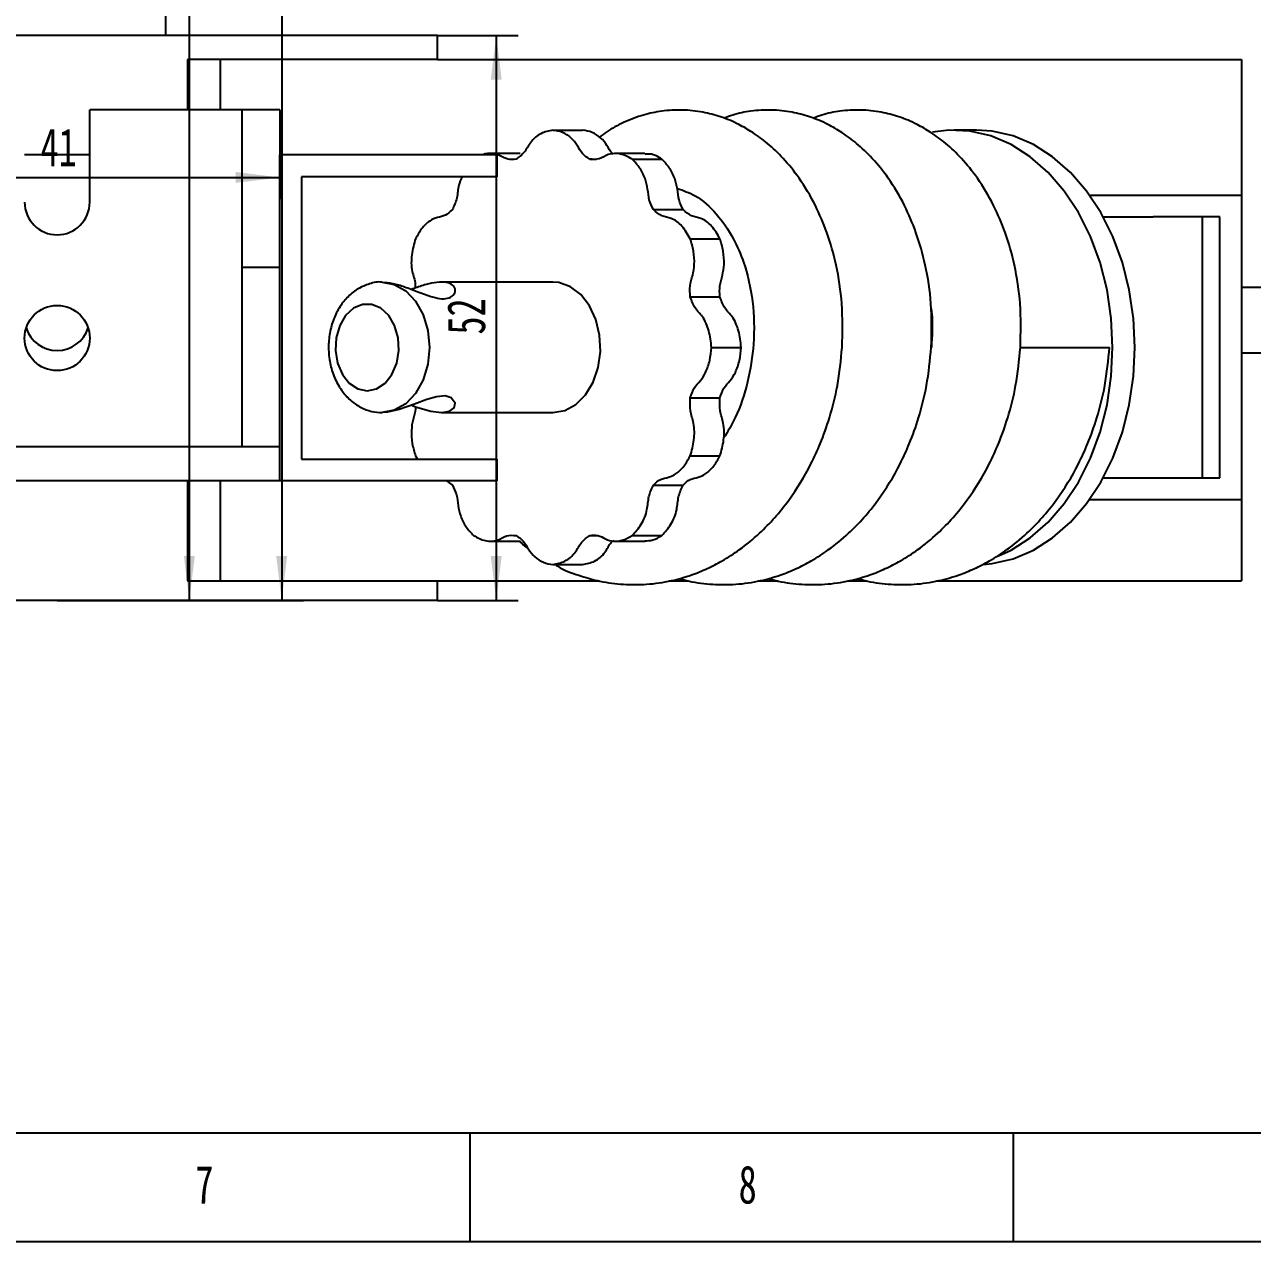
# Model space of a CAD drawing. Header units: millimetres. Extents: x 0 to 1189, y -577 to 841.
# Drawn here: x 311 to 424, y 0 to 112 of the extents above; entities that cross this region are included whole.
import ezdxf

# ---------------------------------------------------------------- set-up
doc = ezdxf.new("R2010")
doc.units = ezdxf.units.MM
doc.layers.add('10', color=7, linetype='Continuous')
doc.layers.add('5', color=7, linetype='Continuous')
doc.styles.add('SLDTEXTSTYLE5', font='TXT', dxfattribs={"width": 0.7})
doc.dimstyles.new('SLDDIMSTYLE1', dxfattribs={"dimtxt": 3.5, "dimasz": 4.08, "dimexe": 0, "dimexo": 0.0625, "dimgap": 0.875, "dimtad": 2, "dimrnd": 1e-09, "dimzin": 12, "dimdsep": 46, "dimtxsty": 'SLDTEXTSTYLE5', "dimsah": 1, "dimcen": 0.09, "dimadec": 0, "dimazin": 3, "dimtfac": 1, "dimtofl": 0, "dimtmove": 0, "dimatfit": 3, "dimfxl": 0, "dimfrac": 2, "dimtolj": 1, "dimtzin": 12, "dimarcsym": 0})

# ---------------------------------------------------------------- blocks, each defined once
blk = doc.blocks.new('_D_12')
at = {"layer": '10'}
for p, q in [((349, 111), (356.41, 111)), ((354.41, 111), (354.41, 59)), ((349, 59), (356.41, 59))]:
    blk.add_line(p, q, dxfattribs=at)
for points in [[(354.41, 111), (353.9, 106.92), (354.91, 106.92)], [(354.41, 59), (354.91, 63.08), (353.9, 63.08)]]:
    blk.add_solid(points, dxfattribs=at)
at = {"layer": '10', "insert": (349.89, 83.46), "char_height": 3.5, "attachment_point": 1, "rotation": 90, "style": 'SLDTEXTSTYLE5'}
blk.add_mtext('52', dxfattribs=at)
blk = doc.blocks.new('_D_32')
at = {"layer": '10'}
for p, q in [((293.5, 104.14), (293.5, 95.92)), ((334.5, 104.14), (334.5, 95.92)), ((293.5, 97.92), (334.5, 97.92))]:
    blk.add_line(p, q, dxfattribs=at)
for points in [[(293.5, 97.92), (297.58, 97.42), (297.58, 98.43)], [(334.5, 97.92), (330.42, 98.43), (330.42, 97.42)]]:
    blk.add_solid(points, dxfattribs=at)
at = {"layer": '10', "insert": (312.46, 102.44), "char_height": 3.5, "attachment_point": 1, "style": 'SLDTEXTSTYLE5'}
blk.add_mtext('41', dxfattribs=at)
blk = doc.blocks.new('_D_38')
at = {"layer": '10'}
for p, q in [((314, 228), (328.16, 228)), ((326.16, 228), (326.16, 59)), ((314, 59), (328.16, 59))]:
    blk.add_line(p, q, dxfattribs=at)
for points in [[(326.16, 228), (325.66, 223.92), (326.67, 223.92)], [(326.16, 59), (326.67, 63.08), (325.66, 63.08)]]:
    blk.add_solid(points, dxfattribs=at)
at = {"layer": '10', "insert": (321.65, 141.2), "char_height": 3.5, "attachment_point": 1, "rotation": 90, "style": 'SLDTEXTSTYLE5'}
blk.add_mtext('169', dxfattribs=at)
blk = doc.blocks.new('_D_41')
at = {"layer": '10'}
for p, q in [((314, 228), (336.66, 228)), ((334.66, 228), (334.66, 59)), ((314, 59), (336.66, 59))]:
    blk.add_line(p, q, dxfattribs=at)
for points in [[(334.66, 228), (334.16, 223.92), (335.17, 223.92)], [(334.66, 59), (335.17, 63.08), (334.16, 63.08)]]:
    blk.add_solid(points, dxfattribs=at)
at = {"layer": '10', "insert": (330.15, 141.2), "char_height": 3.5, "attachment_point": 1, "rotation": 90, "style": 'SLDTEXTSTYLE5'}
blk.add_mtext('169', dxfattribs=at)

msp = doc.modelspace()

# ---------------------------------------------------------------- linework, layer by layer
at = {"color": 7, "linetype": 'Continuous', "lineweight": 25}
for p, q in [((323.99872, 110.99518), (323.99872, 112.99518)), ((348.99872, 110.99518), (278.99872, 110.99518)), ((348.99872, 108.78771), (348.99872, 110.99518)), ((348.99872, 108.78771), (325.99872, 108.78771)), ((325.99872, 108.78771), (325.99872, 104.14452)), ((328.99872, 108.78771), (328.99872, 104.14452)), ((348.99872, 108.78771), (422.99872, 108.78771)), ((422.99872, 108.78771), (422.99872, 96.28771)), ((316.99872, 95.64452), (316.99872, 104.14452)), ((330.99872, 104.14452), (316.99872, 104.14452)), ((334.49872, 104.14452), (330.99872, 104.14452)), ((330.99872, 104.14452), (330.99872, 89.63411)), ((334.49872, 104.14452), (334.49872, 99.99518)), ((359.61987, 102.28772), (362.35463, 102.28772)), ((398.59017, 102.28772), (396.5391, 102.28772)), ((316.99872, 99.99518), (310.99872, 99.99518)), ((354.49872, 99.99518), (334.49872, 99.99518)), ((334.49872, 69.99519), (334.49872, 99.99518)), ((356.61247, 100.12541), (353.87771, 100.12541)), ((354.49872, 97.99518), (354.49872, 99.99518)), ((363.00676, 99.60822), (363.62719, 99.60822)), ((368.09678, 100.12541), (365.36202, 100.12541)), ((366.9176, 99.60822), (369.65236, 99.60822)), ((336.49872, 97.99518), (336.49872, 71.99518)), ((354.49872, 97.99518), (336.49872, 97.99518)), ((409.01342, 96.28771), (422.99872, 96.28771)), ((422.99872, 96.28771), (422.99872, 68.28771)), ((368.87302, 94.96721), (371.60778, 94.96721)), ((410.26655, 94.28771), (414.87542, 94.28771)), ((420.99872, 94.28771), (414.87542, 94.28771)), ((419.37735, 94.28771), (419.37735, 70.28772)), ((420.99872, 70.28772), (420.99872, 94.28771)), ((372.25991, 92.28772), (374.99466, 92.28772)), ((334.49872, 89.63411), (330.99872, 89.63411)), ((330.99872, 89.63411), (330.99872, 73.14452)), ((359.61987, 88.28772), (349.33345, 88.28772)), ((424.99873, 87.78772), (422.99872, 87.78772)), ((372.25991, 86.92873), (374.99466, 86.92873)), ((374.21533, 82.28771), (376.95008, 82.28771)), ((422.99872, 81.78771), (424.99873, 81.78771)), ((372.25991, 77.6467), (374.99466, 77.6467)), ((349.36452, 76.28771), (359.61987, 76.28771)), ((330.99872, 73.14452), (296.99872, 73.14452)), ((334.49872, 73.14452), (330.99872, 73.14452)), ((336.49872, 71.99518), (354.49872, 71.99518)), ((346.97983, 72.28771), (347.17533, 71.99518)), ((354.49872, 69.99519), (354.49872, 71.99518)), ((372.25991, 72.28771), (374.99466, 72.28771)), ((410.26655, 70.28772), (414.87542, 70.28772)), ((414.87542, 70.28772), (420.99872, 70.28772)), ((334.49872, 69.99519), (293.49872, 69.99519)), ((325.99872, 69.99519), (325.99872, 60.78771)), ((328.99872, 69.99519), (328.99872, 60.78771)), ((354.49872, 69.99519), (334.49872, 69.99519)), ((349.83882, 69.99519), (350.36672, 69.60822)), ((368.87302, 69.60822), (371.60778, 69.60822)), ((409.01342, 68.28771), (422.99872, 68.28771)), ((422.99872, 68.28771), (422.99872, 60.78771)), ((353.87771, 64.45002), (356.61247, 64.45002)), ((363.00676, 64.96721), (363.77052, 64.96721)), ((365.36202, 64.45002), (368.09678, 64.45002)), ((366.9176, 64.96721), (369.65236, 64.96721)), ((359.61987, 62.28772), (362.35463, 62.28772)), ((325.99872, 60.78771), (348.99872, 60.78771)), ((348.99872, 58.99519), (348.99872, 60.78771)), ((348.99872, 60.78771), (363.90465, 60.78771)), ((370.3184, 60.78771), (372.10893, 60.78771)), ((378.52268, 60.78771), (380.3132, 60.78771)), ((386.72696, 60.78771), (388.51748, 60.78771)), ((394.93122, 60.78771), (422.99872, 60.78771)), ((348.99872, 58.99519), (278.99872, 58.99519))]:
    msp.add_line(p, q, dxfattribs=at)
at = {"color": 7, "linetype": 'Continuous', "lineweight": 25, "flags": 128}
for points in [[(411.13457, 82.28771), (411.00433, 84.95346), (410.61598, 87.57162), (409.9764, 90.0955), (409.09706, 92.48005), (407.99361, 94.68271), (406.68575, 96.66419), (405.19683, 98.38912), (403.55341, 99.82671), (401.78482, 100.95133), (399.92262, 101.74288), (398.00004, 102.18727), (396.05139, 102.27655), (394.56476, 102.10389)], [(413.18564, 82.28771), (413.0554, 84.95346), (412.66705, 87.57162), (412.02748, 90.0955), (411.14813, 92.48005), (410.04468, 94.68271), (408.73682, 96.66419), (407.2479, 98.38912), (405.60448, 99.82671), (403.83589, 100.95133), (401.97369, 101.74288), (400.05111, 102.18727), (398.59017, 102.28772)], [(343.89501, 88.28772), (345.02829, 88.08327), (346.08433, 87.48387), (346.99118, 86.53036), (347.68703, 85.28771), (348.12445, 83.84063), (348.27365, 82.28771), (348.12445, 80.7348), (347.68703, 79.28771), (346.99118, 78.04508), (346.08433, 77.09156), (345.02829, 76.49216), (343.89501, 76.28771)], [(359.61987, 76.28771), (360.70879, 76.47621), (361.72929, 77.02987), (362.61725, 77.9139), (363.31688, 79.07276), (363.7842, 80.43361), (363.98986, 81.91097), (363.92095, 83.412), (363.58178, 84.84239), (362.99367, 86.11226), (362.19357, 87.14182), (361.23176, 87.86637), (360.16866, 88.24041), (359.61987, 88.28772)], [(342.52763, 78.28771), (343.38805, 78.46542), (344.17201, 78.98276), (344.80987, 79.79376), (345.24494, 80.82635), (345.43856, 81.98879), (345.37354, 83.1778), (345.05564, 84.28772), (344.51312, 85.21992), (343.79418, 85.89159), (342.9627, 86.24304), (342.09256, 86.24304), (341.26109, 85.89159), (340.54214, 85.21992), (339.99962, 84.28772), (339.68173, 83.1778), (339.61671, 81.98879), (339.81032, 80.82635), (340.24539, 79.79376), (340.88325, 78.98276), (341.66722, 78.46542), (342.52763, 78.28771)], [(399.21297, 62.30593), (400.05111, 62.38816), (401.97369, 62.83254), (403.83589, 63.6241), (405.60448, 64.74872), (407.2479, 66.18631), (408.73682, 67.91124), (410.04468, 69.89272), (411.14813, 72.09538), (412.02748, 74.47993), (412.66705, 77.00381), (413.0554, 79.62198), (413.18564, 82.28771)], [(400.64111, 63.09383), (401.78482, 63.6241), (403.55341, 64.74872), (405.19683, 66.18631), (406.68575, 67.91124), (407.99361, 69.89272), (409.09706, 72.09538), (409.9764, 74.47993), (410.61598, 77.00381), (411.00433, 79.62198), (411.13457, 82.28771)], [(402.67217, 82.28821), (402.65424, 82.28822), (403.01731, 82.28826), (403.94894, 82.28832), (405.30733, 82.28837), (406.88567, 82.28841), (408.44367, 82.28844), (409.74414, 82.28845), (410.5891, 82.28844), (410.83213, 82.28841)], [(346.62372, 76.95348), (346.97474, 76.82098), (348.39107, 76.4029), (349.36452, 76.28771), (350.1043, 76.40502), (350.52567, 76.71484), (350.61785, 77.16355), (350.25774, 77.64389), (349.69212, 77.81038), (348.9026, 77.73586), (348.024, 77.47332), (346.8916, 77.04617), (345.48358, 76.55895), (344.41451, 76.32417), (343.89501, 76.28771), (343.89501, 76.28771)]]:
    msp.add_lwpolyline(points, dxfattribs=at)
at = {"color": 7, "linetype": 'Continuous', "lineweight": 25}
msp.add_circle((313.99872, 83.14452), 3, dxfattribs=at)
for centre, start, end in [((313.99872, 95.64452), 180, 0), ((313.99872, 84.99518), 197.9654645, 342.0345353)]:
    msp.add_arc(centre, 3, start, end, dxfattribs=at)
for points, knots in [([(386.23918, 82.28841), (386.26874, 83.63573), (386.32517, 86.20832), (385.77109, 89.76731), (384.91546, 92.78764), (383.77423, 95.4781), (382.41786, 97.76106), (380.89914, 99.64672), (379.45264, 101.02611), (378.07718, 102.04717), (376.63235, 102.88252), (375.09809, 103.52729), (373.3554, 103.98412), (371.53331, 104.17828), (369.69145, 104.07254), (367.87348, 103.68952), (366.17981, 103.03812), (364.82273, 102.32996), (364.13309, 101.79626), (363.91307, 101.626)], [0, 0, 0, 0, 0.093535371, 0.178598587, 0.254875537, 0.322850861, 0.399461235, 0.462571119, 0.51803616, 0.565900888, 0.608111669, 0.660566471, 0.708854212, 0.764493754, 0.819750216, 0.869376452, 0.926277569, 0.976480187, 1, 1, 1, 1]), ([(394.44346, 82.28841), (394.47302, 83.63573), (394.52945, 86.20832), (393.97538, 89.76731), (393.11971, 92.78764), (391.97852, 95.4781), (390.62214, 97.76106), (389.10343, 99.64672), (387.65692, 101.0261), (386.28146, 102.04718), (384.83663, 102.88247), (383.30231, 103.52746), (381.55985, 103.98349), (379.73684, 104.18101), (377.89836, 104.06294), (376.43332, 103.791), (375.63514, 103.4712), (375.37029, 103.36508)], [0, 0, 0, 0, 0.104623209, 0.199769959, 0.285088943, 0.361122114, 0.446813919, 0.517404953, 0.579444911, 0.632983604, 0.680198504, 0.738871385, 0.792883086, 0.855118231, 0.916924768, 0.97243393, 1, 1, 1, 1]), ([(402.64773, 82.28841), (402.67729, 83.63573), (402.73372, 86.20832), (402.17964, 89.76731), (401.324, 92.78765), (400.18278, 95.4781), (398.82641, 97.76106), (397.30769, 99.64672), (395.86119, 101.0261), (394.48572, 102.04718), (393.04091, 102.88248), (391.50659, 103.52746), (389.76411, 103.98349), (387.94111, 104.18101), (386.10263, 104.06294), (384.6376, 103.791), (383.83942, 103.4712), (383.57457, 103.36508)], [0, 0, 0, 0, 0.10462325, 0.199769975, 0.285088938, 0.361122262, 0.446814083, 0.517405131, 0.579445102, 0.632983805, 0.680198443, 0.738871336, 0.792883229, 0.855118503, 0.916925052, 0.972433925, 1, 1, 1, 1]), ([(359.61987, 102.28772), (359.24537, 102.20884), (358.5002, 102.0519), (357.56739, 101.29095), (357.02846, 100.1637), (356.49757, 99.79298), (356.23298, 99.60822)], [0, 0, 0, 0, 0.28227995, 0.561683733, 0.781547442, 1, 1, 1, 1]), ([(363.00676, 99.60822), (362.77577, 99.75299), (362.31436, 100.04219), (361.87947, 100.90388), (361.2827, 101.62979), (360.50361, 102.12294), (359.91465, 102.23275), (359.61987, 102.28772)], [0, 0, 0, 0, 0.186140606, 0.371831372, 0.557475755, 0.778510364, 1, 1, 1, 1]), ([(365.18217, 100.04353), (365.15143, 100.06619), (364.90085, 100.25091), (364.62398, 100.92012), (364.01431, 101.62453), (363.23921, 102.12435), (362.64969, 102.23322), (362.35463, 102.28772)], [0, 0, 0, 0, 0.030918654, 0.252024976, 0.473076069, 0.736267129, 1, 1, 1, 1]), ([(356.23298, 99.60822), (355.98018, 99.57505), (355.47518, 99.5088), (354.78321, 99.96132), (354.0053, 100.16404), (353.42764, 100.14354), (353.13669, 100.00116), (353.12446, 99.99518)], [0, 0, 0, 0, 0.236155553, 0.47174413, 0.707271566, 0.987698919, 1, 1, 1, 1]), ([(366.9176, 99.60822), (366.5645, 99.7965), (365.8619, 100.17114), (364.7764, 100.15124), (363.89834, 99.54427), (363.30332, 99.58695), (363.00676, 99.60822)], [0, 0, 0, 0, 0.2822806548, 0.5616848596, 0.7815483957, 1, 1, 1, 1]), ([(368.87302, 94.96721), (368.7258, 95.25084), (368.43172, 95.81743), (368.36953, 96.86163), (368.11759, 97.89916), (367.62281, 98.86003), (367.15283, 99.35865), (366.9176, 99.60822)], [0, 0, 0, 0, 0.186139786, 0.371832081, 0.557475386, 0.778510743, 1, 1, 1, 1]), ([(369.65236, 99.60822), (369.29881, 99.82485), (368.79678, 100.13246), (368.25799, 100.07051), (368.09864, 100.05218)], [0, 0, 0, 0, 0.704243823, 1, 1, 1, 1]), ([(371.60778, 94.96721), (371.46056, 95.25084), (371.16648, 95.81743), (371.10429, 96.86163), (370.85235, 97.89916), (370.35757, 98.86003), (369.88759, 99.35865), (369.65236, 99.60822)], [0, 0, 0, 0, 0.186139751, 0.371832202, 0.55747547, 0.778510785, 1, 1, 1, 1]), ([(351.2681, 97.99518), (351.14966, 97.74044), (350.87114, 97.14138), (350.86078, 95.98731), (350.53105, 95.30651), (350.36672, 94.96721)], [0, 0, 0, 0, 0.2706686518, 0.636508222, 1, 1, 1, 1]), ([(371.05794, 96.92029), (371.62049, 96.72379), (372.91032, 96.27325), (374.69978, 94.66303), (376.18752, 92.52886), (377.36032, 89.81039), (378.10982, 86.5479), (378.20548, 82.74474), (377.61427, 79.10628), (376.66898, 76.12591), (375.70995, 74.5422), (375.33135, 73.91698)], [0, 0, 0, 0, 0.0913683256, 0.2094935227, 0.3274658974, 0.4179905204, 0.5522919815, 0.6869508355, 0.8050490195, 0.9230378177, 1, 1, 1, 1]), ([(350.36672, 94.96721), (350.15973, 94.76548), (349.74625, 94.36251), (348.98421, 94.27729), (348.22706, 93.93204), (347.52584, 93.25406), (347.16196, 92.61005), (346.97983, 92.28772)], [0, 0, 0, 0, 0.186139983, 0.371832154, 0.557475476, 0.77851002, 1, 1, 1, 1]), ([(372.25991, 92.28772), (372.02282, 92.69269), (371.55104, 93.49852), (370.60372, 94.22503), (369.62182, 94.30094), (369.12209, 94.7456), (368.87302, 94.96721)], [0, 0, 0, 0, 0.282280085, 0.56168305, 0.781546306, 1, 1, 1, 1]), ([(374.99466, 92.28772), (374.75757, 92.69269), (374.2858, 93.49852), (373.33848, 94.22503), (372.35658, 94.30094), (371.85684, 94.7456), (371.60778, 94.96721)], [0, 0, 0, 0, 0.282279835, 0.561683217, 0.781546799, 1, 1, 1, 1]), ([(346.97983, 92.28772), (346.84382, 91.80424), (346.57317, 90.84221), (346.56864, 89.34967), (346.96551, 88.40794), (346.96149, 87.87358), (346.96053, 87.74486)], [0, 0, 0, 0, 0.331581095, 0.659782428, 0.918045539, 1, 1, 1, 1]), ([(372.25991, 86.92873), (372.23591, 87.27523), (372.18797, 87.96739), (372.51513, 88.91431), (372.67551, 89.98546), (372.59764, 91.15659), (372.37257, 91.91041), (372.25991, 92.28772)], [0, 0, 0, 0, 0.186139288, 0.371831879, 0.5574746, 0.77850897, 1, 1, 1, 1]), ([(374.99466, 86.92873), (374.97067, 87.27523), (374.92273, 87.96739), (375.24989, 88.91431), (375.41027, 89.98546), (375.3324, 91.15659), (375.10732, 91.91041), (374.99466, 92.28772)], [0, 0, 0, 0, 0.1861392211, 0.3718317531, 0.5574744143, 0.7785087134, 1, 1, 1, 1]), ([(343.89286, 88.28656), (343.89018, 88.28694), (343.50956, 88.34132), (342.74242, 88.15398), (341.68988, 87.72537), (340.76542, 87.00043), (339.9973, 86.05639), (339.41416, 84.90883), (339.05033, 83.60888), (338.93281, 82.22211), (339.07562, 80.82326), (339.48204, 79.48538), (340.12428, 78.32495), (340.95003, 77.3996), (341.89561, 76.74537), (342.89761, 76.35486), (343.57917, 76.30898), (343.89501, 76.28771)], [0, 0, 0, 0, 0.000494919, 0.070365483, 0.138950732, 0.207966037, 0.278876529, 0.352130184, 0.427194544, 0.503272761, 0.580026987, 0.657599307, 0.736119558, 0.806816931, 0.875406296, 0.942263634, 1, 1, 1, 1]), ([(343.89501, 88.28772), (344.21268, 88.26357), (344.84695, 88.21536), (346.01215, 87.86512), (347.26682, 87.38669), (348.44417, 86.92968), (349.4298, 86.72037), (350.09763, 86.80261), (350.52801, 87.10724), (350.69728, 87.56453), (350.48191, 88.02153), (349.86052, 88.29082), (348.99169, 88.3031), (347.94684, 88.08606), (347.13689, 87.81995), (346.6951, 87.65112), (346.62278, 87.62349)], [0, 0, 0, 0, 0.074741664, 0.149228496, 0.230128653, 0.323650775, 0.390091917, 0.456742924, 0.520585423, 0.597476583, 0.690821445, 0.765829137, 0.841074634, 0.911107774, 0.985450219, 1, 1, 1, 1]), ([(374.21533, 82.28771), (374.15777, 82.80088), (374.04324, 83.82198), (373.48792, 85.1002), (372.66528, 85.83869), (372.39475, 86.56617), (372.25991, 86.92873)], [0, 0, 0, 0, 0.282280406, 0.561683652, 0.781546851, 1, 1, 1, 1]), ([(376.95008, 82.28771), (376.89253, 82.80088), (376.778, 83.82198), (376.22267, 85.1002), (375.40004, 85.8387), (375.1295, 86.56617), (374.99466, 86.92873)], [0, 0, 0, 0, 0.282280165, 0.561683908, 0.781546349, 1, 1, 1, 1]), ([(394.41321, 85.9398), (394.43842, 85.76238), (394.60443, 84.59365), (394.51971, 83.34625), (394.44786, 82.28821)], [0, 0, 0, 0, 0.151806107, 1, 1, 1, 1]), ([(359.83913, 62.28772), (359.99075, 62.19107), (360.74623, 61.70949), (362.14148, 61.24633), (364.08652, 60.69891), (366.10201, 60.43201), (368.31114, 60.43665), (370.41346, 60.74491), (372.26497, 61.27456), (373.82337, 61.90504), (375.30169, 62.66775), (376.93054, 63.72078), (379.062, 65.47034), (381.35495, 68.06282), (383.12119, 70.95469), (384.30629, 73.54435), (385.1547, 75.94268), (385.90763, 78.9139), (386.12339, 81.10993), (386.23918, 82.28841)], [0, 0, 0, 0, 0.0140613326, 0.0700640573, 0.116994018, 0.1760801976, 0.2331311074, 0.2949549673, 0.3464478608, 0.3868614331, 0.42823087, 0.4778751503, 0.5387764322, 0.6403603169, 0.7358390083, 0.7847198548, 0.8446617299, 0.9166394011, 1, 1, 1, 1]), ([(371.23594, 61.02034), (371.5404, 60.93407), (372.55431, 60.64675), (374.30734, 60.43772), (376.5151, 60.43499), (378.61781, 60.74529), (380.46923, 61.27449), (382.02765, 61.90506), (383.50596, 62.66774), (385.13483, 63.72078), (387.26626, 65.47035), (389.55923, 68.06281), (391.32547, 70.95469), (392.51057, 73.54435), (393.35899, 75.94268), (394.11189, 78.9139), (394.32767, 81.10993), (394.44346, 82.28841)], [0, 0, 0, 0, 0.02791458, 0.092961486, 0.155767632, 0.223828735, 0.280516421, 0.325006745, 0.370549849, 0.425202255, 0.492247103, 0.604079203, 0.709189968, 0.763002007, 0.828990933, 0.90822977, 1, 1, 1, 1]), ([(372.25991, 77.6467), (372.36556, 77.96322), (372.5766, 78.59549), (373.20545, 79.1914), (373.7352, 80.00916), (374.09508, 81.07674), (374.17522, 81.88378), (374.21533, 82.28771)], [0, 0, 0, 0, 0.1861395, 0.371831942, 0.557476064, 0.778510119, 1, 1, 1, 1]), ([(374.99466, 77.6467), (375.10031, 77.96322), (375.31136, 78.59549), (375.9402, 79.1914), (376.46994, 80.00916), (376.82984, 81.07673), (376.90997, 81.88378), (376.95008, 82.28771)], [0, 0, 0, 0, 0.18613999, 0.371831699, 0.557475824, 0.778510298, 1, 1, 1, 1]), ([(379.44022, 61.02034), (379.74467, 60.93407), (380.75859, 60.64675), (382.5116, 60.43772), (384.71938, 60.43499), (386.82208, 60.74529), (388.6735, 61.27449), (390.23191, 61.90506), (391.71023, 62.66774), (393.33909, 63.72078), (395.47055, 65.47034), (397.7635, 68.06282), (399.52974, 70.95469), (400.71484, 73.54436), (401.56325, 75.94268), (402.31618, 78.9139), (402.53194, 81.10993), (402.64773, 82.28841)], [0, 0, 0, 0, 0.027914582, 0.092961419, 0.155767813, 0.223828587, 0.280516277, 0.325006693, 0.370549714, 0.425202208, 0.492247254, 0.604079124, 0.709189946, 0.763001952, 0.828990883, 0.908229818, 1, 1, 1, 1]), ([(387.6445, 61.02034), (387.94896, 60.93407), (388.96286, 60.64675), (390.71589, 60.43772), (392.92365, 60.43499), (395.02636, 60.74528), (396.87778, 61.27449), (398.43619, 61.90506), (399.91452, 62.66775), (401.54337, 63.72078), (403.67481, 65.47035), (405.96778, 68.06281), (407.73402, 70.95469), (408.91912, 73.54436), (409.76753, 75.94268), (410.52046, 78.9139), (410.73622, 81.10993), (410.85201, 82.28841)], [0, 0, 0, 0, 0.027914629, 0.092961376, 0.155767482, 0.223828593, 0.28051624, 0.325006657, 0.370549679, 0.425202176, 0.492247031, 0.604079144, 0.70918992, 0.763001928, 0.828990889, 0.908229814, 1, 1, 1, 1]), ([(372.25991, 72.28771), (372.39731, 72.77156), (372.6707, 73.73433), (372.65619, 75.22178), (372.21324, 76.42496), (372.24439, 77.24033), (372.25991, 77.6467)], [0, 0, 0, 0, 0.282280425, 0.561683865, 0.78154772, 1, 1, 1, 1]), ([(374.99466, 72.28771), (375.13207, 72.77156), (375.40547, 73.73433), (375.39095, 75.22178), (374.94799, 76.42496), (374.97914, 77.24033), (374.99466, 77.6467)], [0, 0, 0, 0, 0.282280757, 0.561683968, 0.781547925, 1, 1, 1, 1]), ([(346.98412, 76.81821), (346.98589, 76.75261), (346.99691, 76.34468), (346.71108, 75.6642), (346.56861, 74.58897), (346.64091, 73.41911), (346.86678, 72.6651), (346.97983, 72.28771)], [0, 0, 0, 0, 0.041893903, 0.260496637, 0.479043968, 0.739253973, 1, 1, 1, 1]), ([(368.87302, 69.60822), (369.08001, 69.80995), (369.49349, 70.21292), (370.25552, 70.29815), (371.01268, 70.64339), (371.7139, 71.32136), (372.07778, 71.96537), (372.25991, 72.28771)], [0, 0, 0, 0, 0.186139733, 0.371831654, 0.557475664, 0.778509892, 1, 1, 1, 1]), ([(371.60778, 69.60822), (371.81477, 69.80995), (372.22825, 70.21292), (372.99028, 70.29814), (373.74744, 70.64339), (374.44866, 71.32136), (374.81254, 71.96537), (374.99466, 72.28771)], [0, 0, 0, 0, 0.186139203, 0.371831392, 0.557475669, 0.778510216, 1, 1, 1, 1]), ([(350.36672, 69.60822), (350.51393, 69.32459), (350.80801, 68.758), (350.8702, 67.7138), (351.12215, 66.67627), (351.61693, 65.7154), (352.0869, 65.21677), (352.32214, 64.96721)], [0, 0, 0, 0, 0.1861407029, 0.3718314225, 0.5574760748, 0.7785094581, 1, 1, 1, 1]), ([(366.9176, 64.96721), (367.21314, 65.29209), (367.80121, 65.93856), (368.3314, 67.23667), (368.3868, 68.58215), (368.71129, 69.26693), (368.87302, 69.60822)], [0, 0, 0, 0, 0.282280305, 0.561684376, 0.781547577, 1, 1, 1, 1]), ([(369.65236, 64.96721), (369.9479, 65.29209), (370.53597, 65.93856), (371.06616, 67.23667), (371.12156, 68.58215), (371.44605, 69.26693), (371.60778, 69.60822)], [0, 0, 0, 0, 0.282280182, 0.56168413, 0.781547235, 1, 1, 1, 1]), ([(352.32214, 64.96721), (352.67524, 64.77893), (353.37784, 64.40429), (354.46334, 64.42419), (355.34139, 65.03117), (355.93642, 64.98848), (356.23298, 64.96721)], [0, 0, 0, 0, 0.282281313, 0.561683723, 0.781547355, 1, 1, 1, 1]), ([(356.23298, 64.96721), (356.46397, 64.82244), (356.92539, 64.53324), (357.36026, 63.67155), (357.95704, 62.94564), (358.73613, 62.45248), (359.32509, 62.34268), (359.61987, 62.28772)], [0, 0, 0, 0, 0.1861401618, 0.371832777, 0.5574757943, 0.7785103463, 1, 1, 1, 1]), ([(356.56599, 64.45002), (356.70689, 64.29724), (356.92144, 64.06461), (357.18371, 63.91633), (357.27374, 63.86543)], [0, 0, 0, 0, 0.65672943, 1, 1, 1, 1]), ([(359.61987, 62.28772), (359.99436, 62.36659), (360.73954, 62.52352), (361.67234, 63.28448), (362.21128, 64.41173), (362.74217, 64.78244), (363.00676, 64.96721)], [0, 0, 0, 0, 0.282280515, 0.56168407, 0.781546685, 1, 1, 1, 1]), ([(362.35463, 62.28772), (362.72822, 62.36801), (363.4716, 62.52777), (364.41681, 63.26918), (364.81606, 64.21383), (365.15894, 64.47803), (365.24373, 64.54336)], [0, 0, 0, 0, 0.330627391, 0.657885077, 0.9154041, 1, 1, 1, 1]), ([(363.00676, 64.96721), (363.25963, 65.00009), (363.76475, 65.06578), (364.45578, 64.61748), (365.23748, 64.39771), (366.09213, 64.50441), (366.64226, 64.81283), (366.9176, 64.96721)], [0, 0, 0, 0, 0.186139162, 0.37183143, 0.557474271, 0.778509587, 1, 1, 1, 1]), ([(368.09509, 64.47656), (368.33734, 64.48715), (368.87849, 64.51083), (369.37701, 64.80482), (369.65236, 64.96721)], [0, 0, 0, 0, 0.44767117, 1, 1, 1, 1])]:
    msp.add_open_spline(points, degree=3, knots=knots, dxfattribs=at)
at = {"layer": '5', "color": 7, "lineweight": 25}
msp.add_line((0, 10), (1179, 10), dxfattribs=at)
at = {"layer": '5'}
for p, q in [((352, 0), (352, 10)), ((402, 0), (402, 10))]:
    msp.add_line(p, q, dxfattribs=at)
at = {"layer": '5', "color": 7}
msp.add_line((0, 0), (1189, 0), dxfattribs=at)

# ---------------------------------------------------------------- texts
at = {"layer": '10', "char_height": 3.5, "attachment_point": 2, "style": 'SLDTEXTSTYLE5'}
for s, insert in [('7', (327.54688, 6.98752)), ('8', (377.54688, 6.98752))]:
    msp.add_mtext(s, dxfattribs=dict(at, insert=insert))

# ---------------------------------------------------------------- dimensions: what is measured, and where the dimension line sits
at = {"layer": '10'}
for base, p1, p2, angle, picture, middle in [((323.99872, 58.99518), (313.99872, 227.99518), (313.99872, 58.99518), 90, '_D_38', (323.99872, 143.49518)), ((332.49872, 58.99518), (313.99872, 227.99518), (313.99872, 58.99518), 90, '_D_41', (332.49872, 143.49518)), ((352.23941, 58.99518), (348.99872, 110.99518), (348.99872, 58.99518), 90, '_D_12', (352.23941, 84.99518)), ((334.49872, 100.08992), (293.49872, 104.14452), (334.49872, 104.14452), 0, '_D_32', (313.99872, 100.08992))]:
    dim = msp.add_linear_dim(base=base, p1=p1, p2=p2, angle=angle, dimstyle='SLDDIMSTYLE1', dxfattribs=at)
    dim.commit()
    dim.dimension.update_dxf_attribs({"geometry": picture, "text_midpoint": middle, "dimtype": 160})

doc.saveas('drawing.dxf')
